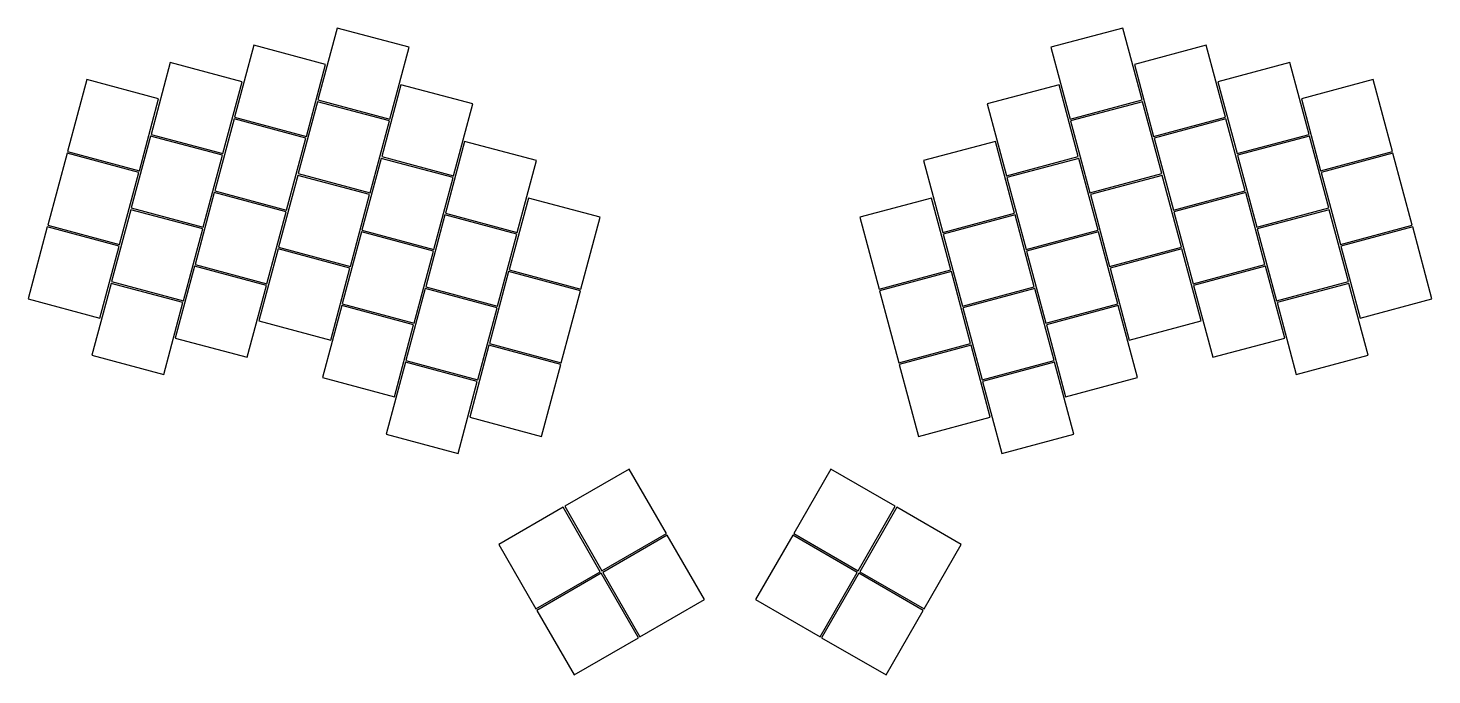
# Model space of a CAD drawing. Header units: millimetres. Extents: x 26 to 376, y -203 to -42.
import ezdxf

# ---------------------------------------------------------------- set-up
doc = ezdxf.new("R2010")
doc.units = ezdxf.units.MM

msp = doc.modelspace()

# ---------------------------------------------------------------- linework, layer by layer
for p, q in [((103.11, -41.53), (98.31, -59.45)), ((121.03, -46.33), (103.11, -41.53)), ((299, -41.53), (281.08, -46.33)), ((303.8, -59.45), (299, -41.53)), ((82.3, -45.82), (77.49, -63.73)), ((100.21, -50.62), (82.3, -45.82)), ((116.23, -64.25), (121.03, -46.33)), ((281.08, -46.33), (285.88, -64.25)), ((319.82, -45.82), (301.9, -50.62)), ((324.62, -63.73), (319.82, -45.82)), ((61.48, -50.1), (56.68, -68.02)), ((79.4, -54.9), (61.48, -50.1)), ((95.41, -68.54), (100.21, -50.62)), ((301.9, -50.62), (306.7, -68.54)), ((340.63, -50.1), (322.72, -54.9)), ((345.44, -68.02), (340.63, -50.1)), ((40.66, -54.38), (35.86, -72.3)), ((58.58, -59.18), (40.66, -54.38)), ((74.59, -72.82), (79.4, -54.9)), ((119, -55.65), (114.2, -73.57)), ((136.92, -60.45), (119, -55.65)), ((283.11, -55.65), (265.19, -60.45)), ((287.91, -73.57), (283.11, -55.65)), ((322.72, -54.9), (327.52, -72.82)), ((361.45, -54.38), (343.53, -59.18)), ((366.25, -72.3), (361.45, -54.38)), ((53.78, -77.1), (58.58, -59.18)), ((98.31, -59.45), (116.23, -64.25)), ((285.88, -64.25), (303.8, -59.45)), ((343.53, -59.18), (348.33, -77.1)), ((98.2, -59.89), (93.39, -77.8)), ((116.11, -64.69), (98.2, -59.89)), ((132.12, -78.37), (136.92, -60.45)), ((265.19, -60.45), (269.99, -78.37)), ((303.92, -59.89), (286, -64.69)), ((308.72, -77.8), (303.92, -59.89)), ((77.38, -64.17), (72.58, -82.09)), ((95.3, -68.97), (77.38, -64.17)), ((77.49, -63.73), (95.41, -68.54)), ((111.31, -82.61), (116.11, -64.69)), ((286, -64.69), (290.8, -82.61)), ((306.7, -68.54), (324.62, -63.73)), ((324.73, -64.17), (306.82, -68.97)), ((329.53, -82.09), (324.73, -64.17)), ((56.56, -68.45), (51.76, -86.37)), ((74.48, -73.25), (56.56, -68.45)), ((56.68, -68.02), (74.59, -72.82)), ((90.49, -86.89), (95.3, -68.97)), ((134.89, -69.77), (130.09, -87.69)), ((152.81, -74.57), (134.89, -69.77)), ((267.22, -69.77), (249.31, -74.57)), ((272.02, -87.69), (267.22, -69.77)), ((306.82, -68.97), (311.62, -86.89)), ((327.52, -72.82), (345.44, -68.02)), ((345.55, -68.45), (327.63, -73.25)), ((350.35, -86.37), (345.55, -68.45)), ((35.74, -72.73), (30.94, -90.65)), ((53.66, -77.54), (35.74, -72.73)), ((35.86, -72.3), (53.78, -77.1)), ((69.68, -91.17), (74.48, -73.25)), ((327.63, -73.25), (332.43, -91.17)), ((348.33, -77.1), (366.25, -72.3)), ((366.37, -72.73), (348.45, -77.54)), ((371.17, -90.65), (366.37, -72.73)), ((114.08, -74), (109.28, -91.92)), ((132, -78.81), (114.08, -74)), ((114.2, -73.57), (132.12, -78.37)), ((148, -92.49), (152.81, -74.57)), ((249.31, -74.57), (254.11, -92.49)), ((269.99, -78.37), (287.91, -73.57)), ((288.03, -74), (270.11, -78.81)), ((292.83, -91.92), (288.03, -74)), ((48.86, -95.45), (53.66, -77.54)), ((93.28, -78.24), (88.48, -96.16)), ((111.2, -83.04), (93.28, -78.24)), ((93.39, -77.8), (111.31, -82.61)), ((127.2, -96.72), (132, -78.81)), ((270.11, -78.81), (274.91, -96.72)), ((290.8, -82.61), (308.72, -77.8)), ((308.83, -78.24), (290.92, -83.04)), ((313.63, -96.16), (308.83, -78.24)), ((348.45, -77.54), (353.25, -95.45)), ((72.46, -82.52), (67.66, -100.44)), ((90.38, -87.32), (72.46, -82.52)), ((72.58, -82.09), (90.49, -86.89)), ((106.39, -100.96), (111.2, -83.04)), ((150.78, -83.89), (145.97, -101.81)), ((168.69, -88.69), (150.78, -83.89)), ((251.34, -83.89), (233.42, -88.69)), ((256.14, -101.81), (251.34, -83.89)), ((290.92, -83.04), (295.72, -100.96)), ((311.62, -86.89), (329.53, -82.09)), ((329.65, -82.52), (311.73, -87.32)), ((334.45, -100.44), (329.65, -82.52)), ((51.64, -86.8), (46.84, -104.72)), ((69.56, -91.61), (51.64, -86.8)), ((51.76, -86.37), (69.68, -91.17)), ((85.58, -105.24), (90.38, -87.32)), ((311.73, -87.32), (316.53, -105.24)), ((332.43, -91.17), (350.35, -86.37)), ((350.47, -86.8), (332.55, -91.61)), ((355.27, -104.72), (350.47, -86.8)), ((30.94, -90.65), (48.86, -95.45)), ((129.97, -88.12), (125.17, -106.04)), ((147.89, -92.92), (129.97, -88.12)), ((130.09, -87.69), (148, -92.49)), ((163.89, -106.61), (168.69, -88.69)), ((233.42, -88.69), (238.22, -106.61)), ((254.11, -92.49), (272.02, -87.69)), ((272.14, -88.12), (254.22, -92.92)), ((276.94, -106.04), (272.14, -88.12)), ((353.25, -95.45), (371.17, -90.65)), ((30.82, -91.09), (26.02, -109.01)), ((48.74, -95.89), (30.82, -91.09)), ((64.76, -109.52), (69.56, -91.61)), ((109.17, -92.36), (104.36, -110.27)), ((127.08, -97.16), (109.17, -92.36)), ((109.28, -91.92), (127.2, -96.72)), ((143.09, -110.84), (147.89, -92.92)), ((254.22, -92.92), (259.02, -110.84)), ((274.91, -96.72), (292.83, -91.92)), ((292.95, -92.36), (275.03, -97.16)), ((297.75, -110.27), (292.95, -92.36)), ((332.55, -91.61), (337.35, -109.52)), ((371.29, -91.09), (353.37, -95.89)), ((376.09, -109.01), (371.29, -91.09)), ((43.94, -113.81), (48.74, -95.89)), ((88.36, -96.59), (83.56, -114.51)), ((106.28, -101.39), (88.36, -96.59)), ((88.48, -96.16), (106.39, -100.96)), ((122.28, -115.08), (127.08, -97.16)), ((275.03, -97.16), (279.83, -115.08)), ((295.72, -100.96), (313.63, -96.16)), ((313.75, -96.59), (295.83, -101.39)), ((318.55, -114.51), (313.75, -96.59)), ((353.37, -95.89), (358.17, -113.81)), ((67.54, -100.87), (62.74, -118.79)), ((85.46, -105.68), (67.54, -100.87)), ((67.66, -100.44), (85.58, -105.24)), ((101.48, -119.31), (106.28, -101.39)), ((295.83, -101.39), (300.63, -119.31)), ((316.53, -105.24), (334.45, -100.44)), ((334.57, -100.87), (316.65, -105.68)), ((339.37, -118.79), (334.57, -100.87)), ((46.84, -104.72), (64.76, -109.52)), ((145.86, -102.24), (141.06, -120.16)), ((163.78, -107.04), (145.86, -102.24)), ((145.97, -101.81), (163.89, -106.61)), ((238.22, -106.61), (256.14, -101.81)), ((256.25, -102.24), (238.34, -107.04)), ((261.05, -120.16), (256.25, -102.24)), ((337.35, -109.52), (355.27, -104.72)), ((46.72, -105.16), (41.92, -123.08)), ((64.64, -109.96), (46.72, -105.16)), ((80.66, -123.59), (85.46, -105.68)), ((125.05, -106.47), (120.25, -124.39)), ((142.97, -111.28), (125.05, -106.47)), ((125.17, -106.04), (143.09, -110.84)), ((158.97, -124.96), (163.78, -107.04)), ((238.34, -107.04), (243.14, -124.96)), ((259.02, -110.84), (276.94, -106.04)), ((277.06, -106.47), (259.14, -111.28)), ((281.86, -124.39), (277.06, -106.47)), ((316.65, -105.68), (321.45, -123.59)), ((355.39, -105.16), (337.47, -109.96)), ((360.19, -123.08), (355.39, -105.16)), ((26.02, -109.01), (43.94, -113.81)), ((59.84, -127.88), (64.64, -109.96)), ((104.25, -110.71), (99.45, -128.63)), ((122.17, -115.51), (104.25, -110.71)), ((104.36, -110.27), (122.28, -115.08)), ((138.17, -129.19), (142.97, -111.28)), ((259.14, -111.28), (263.94, -129.19)), ((279.83, -115.08), (297.75, -110.27)), ((297.86, -110.71), (279.95, -115.51)), ((302.66, -128.63), (297.86, -110.71)), ((337.47, -109.96), (342.27, -127.88)), ((358.17, -113.81), (376.09, -109.01)), ((83.56, -114.51), (101.48, -119.31)), ((117.36, -133.43), (122.17, -115.51)), ((279.95, -115.51), (284.75, -133.43)), ((300.63, -119.31), (318.55, -114.51)), ((62.74, -118.79), (80.66, -123.59)), ((321.45, -123.59), (339.37, -118.79)), ((140.94, -120.59), (136.14, -138.51)), ((158.86, -125.39), (140.94, -120.59)), ((141.06, -120.16), (158.97, -124.96)), ((243.14, -124.96), (261.05, -120.16)), ((261.17, -120.59), (243.25, -125.39)), ((265.97, -138.51), (261.17, -120.59)), ((41.92, -123.08), (59.84, -127.88)), ((120.14, -124.83), (115.33, -142.75)), ((138.05, -129.63), (120.14, -124.83)), ((120.25, -124.39), (138.17, -129.19)), ((154.06, -143.31), (158.86, -125.39)), ((243.25, -125.39), (248.05, -143.31)), ((263.94, -129.19), (281.86, -124.39)), ((281.98, -124.83), (264.06, -129.63)), ((286.78, -142.75), (281.98, -124.83)), ((342.27, -127.88), (360.19, -123.08)), ((99.45, -128.63), (117.36, -133.43)), ((284.75, -133.43), (302.66, -128.63)), ((133.25, -147.55), (138.05, -129.63)), ((264.06, -129.63), (268.86, -147.55)), ((136.14, -138.51), (154.06, -143.31)), ((248.05, -143.31), (265.97, -138.51)), ((115.33, -142.75), (133.25, -147.55)), ((268.86, -147.55), (286.78, -142.75)), ((175.9, -151.47), (159.84, -160.74)), ((185.18, -167.53), (175.9, -151.47)), ((226.21, -151.47), (216.94, -167.53)), ((242.28, -160.74), (226.21, -151.47)), ((159.45, -160.97), (143.38, -170.24)), ((168.72, -177.03), (159.45, -160.97)), ((159.84, -160.74), (169.11, -176.81)), ((233, -176.81), (242.28, -160.74)), ((242.67, -160.97), (233.39, -177.03)), ((258.73, -170.24), (242.67, -160.97)), ((169.11, -176.81), (185.18, -167.53)), ((185.4, -167.92), (169.34, -177.2)), ((194.68, -183.99), (185.4, -167.92)), ((216.71, -167.92), (207.44, -183.99)), ((232.78, -177.2), (216.71, -167.92)), ((216.94, -167.53), (233, -176.81)), ((143.38, -170.24), (152.66, -186.31)), ((249.46, -186.31), (258.73, -170.24)), ((152.66, -186.31), (168.72, -177.03)), ((168.95, -177.42), (152.88, -186.7)), ((178.22, -193.49), (168.95, -177.42)), ((169.34, -177.2), (178.61, -193.26)), ((223.5, -193.26), (232.78, -177.2)), ((233.17, -177.42), (223.89, -193.49)), ((249.23, -186.7), (233.17, -177.42)), ((233.39, -177.03), (249.46, -186.31)), ((178.61, -193.26), (194.68, -183.99)), ((207.44, -183.99), (223.5, -193.26)), ((152.88, -186.7), (162.16, -202.76)), ((239.96, -202.76), (249.23, -186.7)), ((162.16, -202.76), (178.22, -193.49)), ((223.89, -193.49), (239.96, -202.76))]:
    msp.add_line(p, q)

doc.saveas('drawing.dxf')
